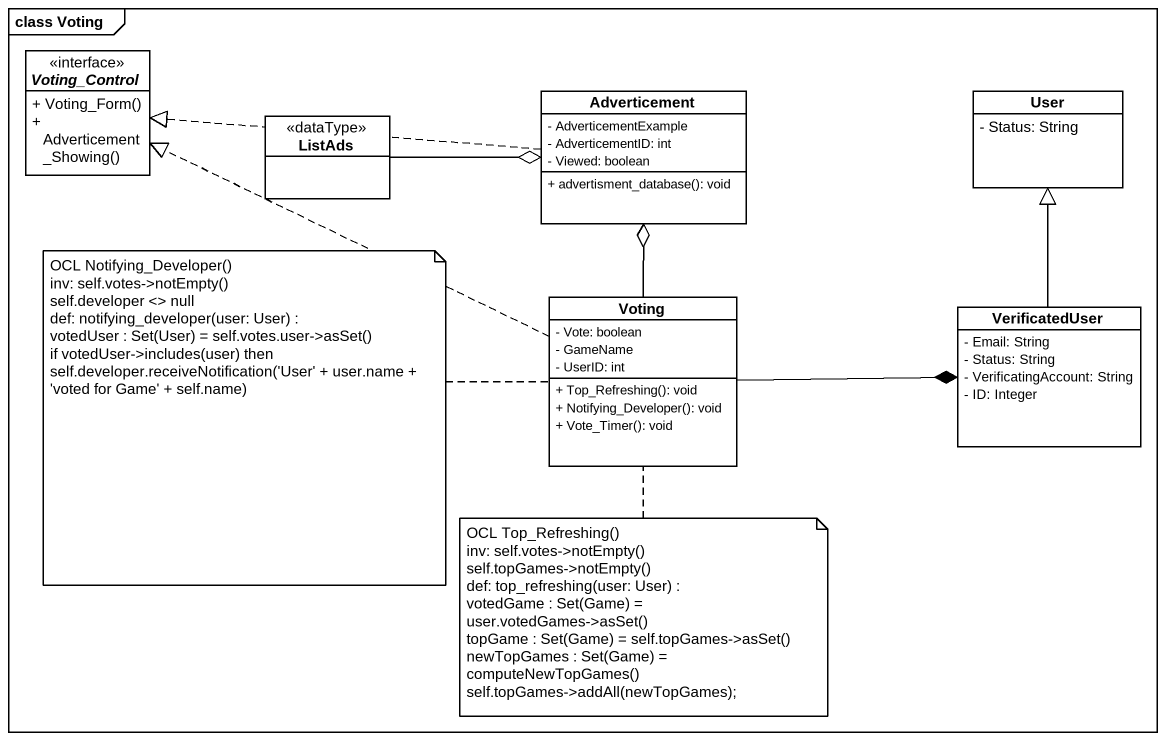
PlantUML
@startuml
mainframe class Voting
hide circle
hide empty members
skinparam classAttributeIconSize 0
interface Voting_Control {
  + Voting_Form()
  + Adverticement_Showing()
}
class ListAds <<dataType>>
class Adverticement {
  - AdverticementExample
  - AdverticementID: int
  - Viewed: boolean
  + advertisment_database(): void
}
class User {
  - Status: String
}
class Voting {
  - Vote: boolean
  - GameName
  - UserID: int
  + Top_Refreshing(): void
  + Notifying_Developer(): void
  + Vote_Timer(): void
}
class VerificatedUser {
  - Email: String
  - Status: String
  - VerificatingAccount: String
  - ID: Integer
}
ListAds -right-o Adverticement
Adverticement .left.|> Voting_Control
Voting .left.|> Voting_Control
Voting -up-o Adverticement
Voting -right-* VerificatedUser
VerificatedUser -up-|> User
note left of Voting
  OCL Notifying_Developer()
  inv: self.votes->notEmpty()
  self.developer <> null
  def: notifying_developer(user: User) :
  votedUser : Set(User) = self.votes.user->asSet()
  if votedUser->includes(user) then
  self.developer.receiveNotification('User' + user.name + 'voted for Game' + self.name)
end note
note bottom of Voting
  OCL Top_Refreshing()
  inv: self.votes->notEmpty()
  self.topGames->notEmpty()
  def: top_refreshing(user: User) :
  votedGame : Set(Game) = user.votedGames->asSet()
  topGame : Set(Game) = self.topGames->asSet()
  newTopGames : Set(Game) = computeNewTopGames()
  self.topGames->addAll(newTopGames);
end note
@enduml
